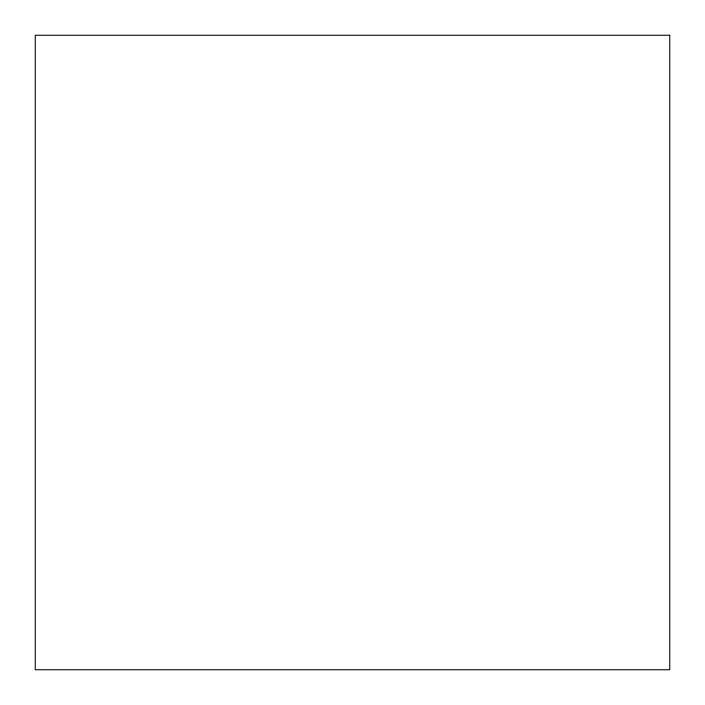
<?xml version="1.0" encoding="UTF-8"?>
<svg xmlns="http://www.w3.org/2000/svg" width="705" height="705" viewBox="0 0 705 705"><rect width="100%" height="100%" fill="white"/><g stroke="black" fill="none" stroke-linecap="round" stroke-linejoin="round"><path stroke-width="1.06" d="M669.75 35.25L35.25 35.25L35.25 669.75L669.75 669.75L669.75 35.25"/></g></svg>
